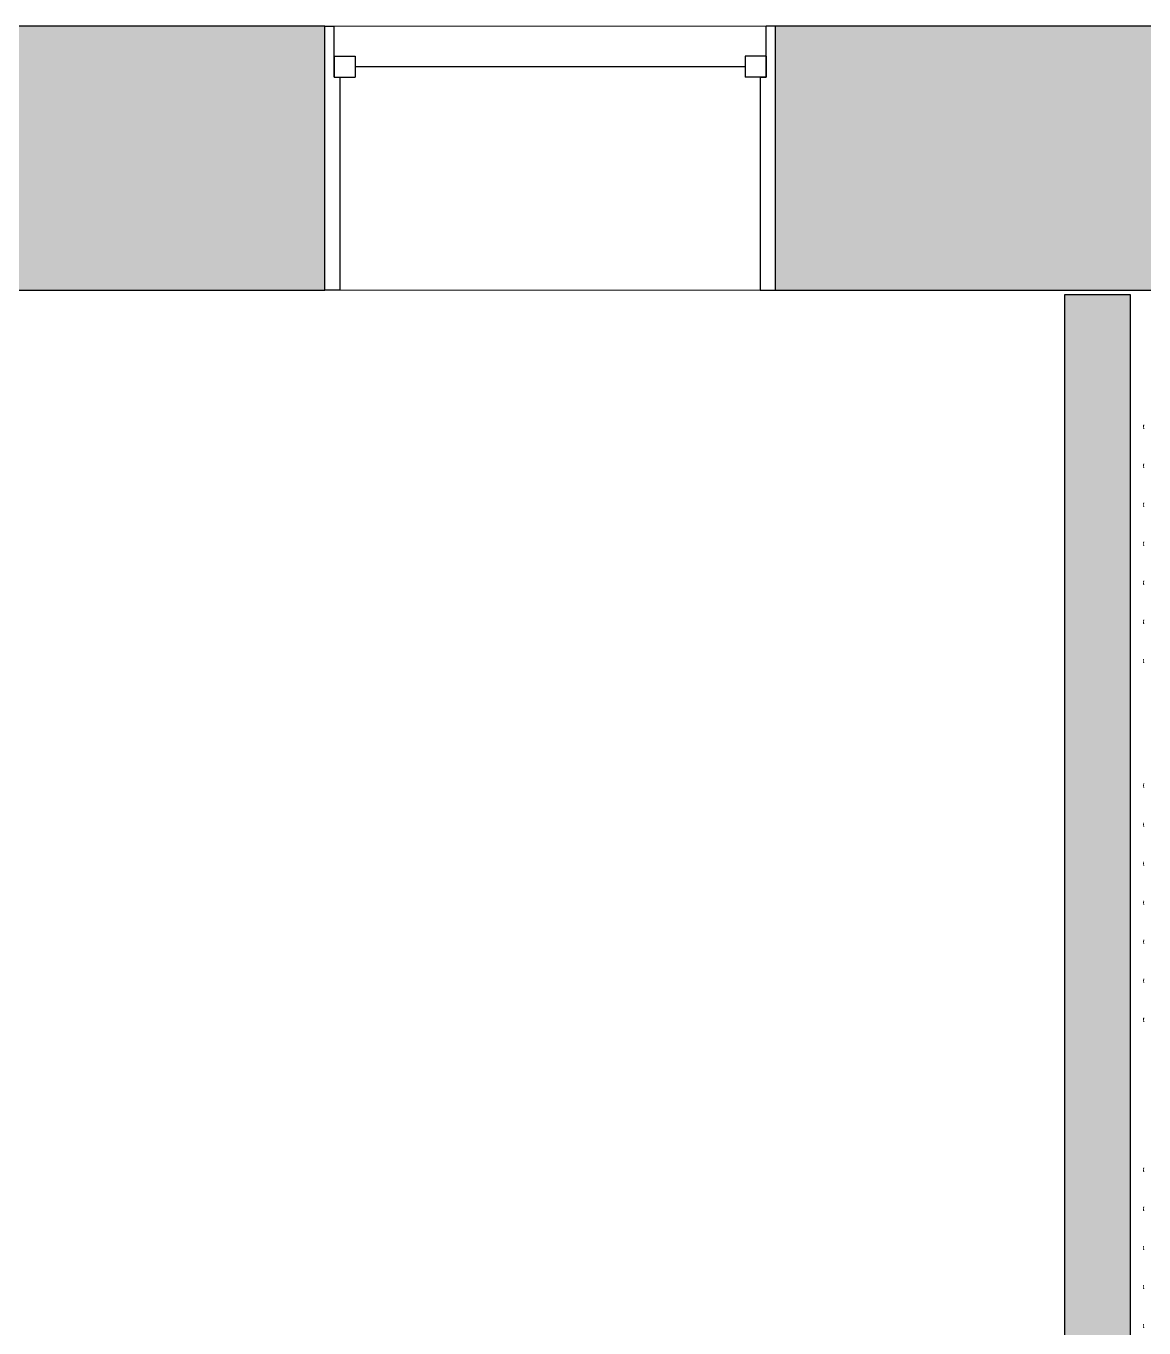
# Model space of a CAD drawing. Header units: inches. Extents: x -1176 to 1507, y -2527 to 978.
# Drawn here: x 1006.2 to 1099.4, y 480.6 to 589 of the extents above; entities that cross this region are included whole.
import ezdxf

# ---------------------------------------------------------------- set-up
doc = ezdxf.new("R2010")
doc.units = ezdxf.units.IN
doc.header["$MEASUREMENT"] = 0
doc.linetypes.add('Demolished', pattern=[0.1875, 0.125, -0.0625])
for name, color, linetype, lineweight in [('A-GENM', 13, 'Continuous', 18), ('A-GLAZ', 151, 'Continuous', 18), ('A-WALL', 113, 'Continuous', 18), ('A-WALL-PATT', 111, 'Continuous', 18), ('I-WALL', 2, 'Continuous', 18)]:
    doc.layers.add(name, color=color, linetype=linetype, lineweight=lineweight)

# ---------------------------------------------------------------- blocks, each defined once
blk = doc.blocks.new('Double Hung - side window 4_ X 6_ 3_ H-6086068-3rd Floor Demo')
at = {"layer": 'A-GLAZ', "color": 8, "lineweight": 30}
for p, q in [((-18.75, 11), (-18, 11)), ((-18, 6.75), (-18, 11)), ((18, 6.75), (18, 11)), ((18.75, 11), (18, 11)), ((-18, 8.5), (-18, 6.75)), ((-18, 8.5), (-16.25, 8.5)), ((-16.25, 8.5), (-16.25, 6.75)), ((-16.25, 7.625), (16.25, 7.625)), ((16.25, 8.5), (16.25, 6.75)), ((18, 8.5), (16.25, 8.5)), ((18, 8.5), (18, 6.75)), ((-18, 6.75), (-16.25, 6.75)), ((-18, 6.75), (-17.5, 6.75)), ((-17.5, -11), (-17.5, 6.75)), ((18, 6.75), (16.25, 6.75)), ((17.5, 6.75), (18, 6.75)), ((17.5, 6.75), (17.5, -11)), ((-17.5, -11), (-18.75, -11)), ((17.5, -11), (18.75, -11))]:
    blk.add_line(p, q, dxfattribs=at)
blk = doc.blocks.new('Cast_Iron_Radiator_8182 - Cast_Iron_Radiator_8182-V17-3rd Floor Demo')
at = {"layer": 'A-GENM', "lineweight": 9}
for p, q in [((-5.75, 4.93), (-5.79, 4.93)), ((-5.71, 4.93), (-5.75, 4.93)), ((-2.5, 4.93), (-2.54, 4.93)), ((-2.46, 4.93), (-2.5, 4.93)), ((0.75, 4.93), (0.71, 4.93)), ((0.79, 4.93), (0.75, 4.93)), ((4, 4.93), (3.96, 4.93)), ((4.04, 4.93), (4, 4.93)), ((7.25, 4.93), (7.21, 4.93)), ((7.29, 4.93), (7.25, 4.93)), ((10.5, 4.93), (10.46, 4.93)), ((10.54, 4.93), (10.5, 4.93)), ((13.75, 4.93), (13.71, 4.93)), ((13.79, 4.93), (13.75, 4.93))]:
    blk.add_line(p, q, dxfattribs=at)
at = {"layer": 'A-GENM', "lineweight": 9, "flags": 128}
for points in [[(-5.91, 4.89), (-5.9, 4.89), (-5.9, 4.9), (-5.89, 4.9), (-5.88, 4.9)], [(-5.87, 4.91), (-5.87, 4.92), (-5.86, 4.92), (-5.85, 4.92), (-5.84, 4.92), (-5.84, 4.93)], [(-5.66, 4.93), (-5.65, 4.92), (-5.65, 4.92), (-5.64, 4.92), (-5.63, 4.91), (-5.63, 4.91)], [(-5.61, 4.9), (-5.61, 4.9), (-5.6, 4.9), (-5.6, 4.89), (-5.59, 4.89)], [(-2.66, 4.89), (-2.65, 4.89), (-2.65, 4.9), (-2.64, 4.9), (-2.63, 4.9)], [(-2.62, 4.91), (-2.62, 4.92), (-2.61, 4.92), (-2.6, 4.92), (-2.59, 4.92), (-2.59, 4.93)], [(-2.41, 4.93), (-2.4, 4.92), (-2.4, 4.92), (-2.39, 4.92), (-2.38, 4.91), (-2.38, 4.91)], [(-2.36, 4.9), (-2.36, 4.9), (-2.35, 4.9), (-2.35, 4.89), (-2.34, 4.89)], [(0.59, 4.89), (0.6, 4.89), (0.6, 4.9), (0.61, 4.9), (0.62, 4.9)], [(0.63, 4.91), (0.63, 4.92), (0.64, 4.92), (0.65, 4.92), (0.66, 4.92), (0.66, 4.93)], [(0.84, 4.93), (0.85, 4.92), (0.85, 4.92), (0.86, 4.92), (0.87, 4.91), (0.87, 4.91)], [(0.89, 4.9), (0.89, 4.9), (0.9, 4.9), (0.9, 4.89), (0.91, 4.89)], [(3.84, 4.89), (3.85, 4.89), (3.85, 4.9), (3.86, 4.9), (3.87, 4.9)], [(3.88, 4.91), (3.88, 4.92), (3.89, 4.92), (3.9, 4.92), (3.91, 4.92), (3.91, 4.93)], [(4.09, 4.93), (4.1, 4.92), (4.1, 4.92), (4.11, 4.92), (4.12, 4.91), (4.12, 4.91)], [(4.14, 4.9), (4.14, 4.9), (4.15, 4.9), (4.15, 4.89), (4.16, 4.89)], [(7.09, 4.89), (7.1, 4.89), (7.1, 4.9), (7.11, 4.9), (7.12, 4.9)], [(7.13, 4.91), (7.13, 4.92), (7.14, 4.92), (7.15, 4.92), (7.16, 4.92), (7.16, 4.93)], [(7.34, 4.93), (7.35, 4.92), (7.35, 4.92), (7.36, 4.92), (7.37, 4.91), (7.37, 4.91)], [(7.39, 4.9), (7.39, 4.9), (7.4, 4.9), (7.4, 4.89), (7.41, 4.89)], [(10.34, 4.89), (10.35, 4.89), (10.35, 4.9), (10.36, 4.9), (10.37, 4.9)], [(10.38, 4.91), (10.38, 4.92), (10.39, 4.92), (10.4, 4.92), (10.41, 4.92), (10.41, 4.93)], [(10.59, 4.93), (10.6, 4.92), (10.6, 4.92), (10.61, 4.92), (10.62, 4.91), (10.62, 4.91)], [(10.64, 4.9), (10.64, 4.9), (10.65, 4.9), (10.65, 4.89), (10.66, 4.89)], [(13.59, 4.89), (13.6, 4.89), (13.6, 4.9), (13.61, 4.9), (13.62, 4.9)], [(13.63, 4.91), (13.63, 4.92), (13.64, 4.92), (13.65, 4.92), (13.66, 4.92), (13.66, 4.93)], [(13.84, 4.93), (13.85, 4.92), (13.85, 4.92), (13.86, 4.92), (13.87, 4.91), (13.87, 4.91)], [(13.89, 4.9), (13.89, 4.9), (13.9, 4.9), (13.9, 4.89), (13.91, 4.89)]]:
    blk.add_lwpolyline(points, dxfattribs=at)
blk = doc.blocks.new('Cast_Iron_Radiator_8182 - Cast_Iron_Radiator_8182-V18-3rd Floor Demo')
at = {"layer": 'A-GENM', "lineweight": 9}
for p, q in [((-5.75, 4.93), (-5.79, 4.93)), ((-5.71, 4.93), (-5.75, 4.93)), ((-2.5, 4.93), (-2.54, 4.93)), ((-2.46, 4.93), (-2.5, 4.93)), ((0.75, 4.93), (0.71, 4.93)), ((0.79, 4.93), (0.75, 4.93)), ((4, 4.93), (3.96, 4.93)), ((4.04, 4.93), (4, 4.93)), ((7.25, 4.93), (7.21, 4.93)), ((7.29, 4.93), (7.25, 4.93)), ((10.5, 4.93), (10.46, 4.93)), ((10.54, 4.93), (10.5, 4.93)), ((13.75, 4.93), (13.71, 4.93)), ((13.79, 4.93), (13.75, 4.93))]:
    blk.add_line(p, q, dxfattribs=at)
at = {"layer": 'A-GENM', "lineweight": 9, "flags": 128}
for points in [[(-5.91, 4.89), (-5.9, 4.89), (-5.9, 4.9), (-5.89, 4.9), (-5.88, 4.9)], [(-5.87, 4.91), (-5.87, 4.92), (-5.86, 4.92), (-5.85, 4.92), (-5.84, 4.92), (-5.84, 4.93)], [(-5.66, 4.93), (-5.65, 4.92), (-5.65, 4.92), (-5.64, 4.92), (-5.63, 4.91), (-5.63, 4.91)], [(-5.61, 4.9), (-5.61, 4.9), (-5.6, 4.9), (-5.6, 4.89), (-5.59, 4.89)], [(-2.66, 4.89), (-2.65, 4.89), (-2.65, 4.9), (-2.64, 4.9), (-2.63, 4.9)], [(-2.62, 4.91), (-2.62, 4.92), (-2.61, 4.92), (-2.6, 4.92), (-2.59, 4.92), (-2.59, 4.93)], [(-2.41, 4.93), (-2.4, 4.92), (-2.4, 4.92), (-2.39, 4.92), (-2.38, 4.91), (-2.38, 4.91)], [(-2.36, 4.9), (-2.36, 4.9), (-2.35, 4.9), (-2.35, 4.89), (-2.34, 4.89)], [(0.59, 4.89), (0.6, 4.89), (0.6, 4.9), (0.61, 4.9), (0.62, 4.9)], [(0.63, 4.91), (0.63, 4.92), (0.64, 4.92), (0.65, 4.92), (0.66, 4.92), (0.66, 4.93)], [(0.84, 4.93), (0.85, 4.92), (0.85, 4.92), (0.86, 4.92), (0.87, 4.91), (0.87, 4.91)], [(0.89, 4.9), (0.89, 4.9), (0.9, 4.9), (0.9, 4.89), (0.91, 4.89)], [(3.84, 4.89), (3.85, 4.89), (3.85, 4.9), (3.86, 4.9), (3.87, 4.9)], [(3.88, 4.91), (3.88, 4.92), (3.89, 4.92), (3.9, 4.92), (3.91, 4.92), (3.91, 4.93)], [(4.09, 4.93), (4.1, 4.92), (4.1, 4.92), (4.11, 4.92), (4.12, 4.91), (4.12, 4.91)], [(4.14, 4.9), (4.14, 4.9), (4.15, 4.9), (4.15, 4.89), (4.16, 4.89)], [(7.09, 4.89), (7.1, 4.89), (7.1, 4.9), (7.11, 4.9), (7.12, 4.9)], [(7.13, 4.91), (7.13, 4.92), (7.14, 4.92), (7.15, 4.92), (7.16, 4.92), (7.16, 4.93)], [(7.34, 4.93), (7.35, 4.92), (7.35, 4.92), (7.36, 4.92), (7.37, 4.91), (7.37, 4.91)], [(7.39, 4.9), (7.39, 4.9), (7.4, 4.9), (7.4, 4.89), (7.41, 4.89)], [(10.34, 4.89), (10.35, 4.89), (10.35, 4.9), (10.36, 4.9), (10.37, 4.9)], [(10.38, 4.91), (10.38, 4.92), (10.39, 4.92), (10.4, 4.92), (10.41, 4.92), (10.41, 4.93)], [(10.59, 4.93), (10.6, 4.92), (10.6, 4.92), (10.61, 4.92), (10.62, 4.91), (10.62, 4.91)], [(10.64, 4.9), (10.64, 4.9), (10.65, 4.9), (10.65, 4.89), (10.66, 4.89)], [(13.59, 4.89), (13.6, 4.89), (13.6, 4.9), (13.61, 4.9), (13.62, 4.9)], [(13.63, 4.91), (13.63, 4.92), (13.64, 4.92), (13.65, 4.92), (13.66, 4.92), (13.66, 4.93)], [(13.84, 4.93), (13.85, 4.92), (13.85, 4.92), (13.86, 4.92), (13.87, 4.91), (13.87, 4.91)], [(13.89, 4.9), (13.89, 4.9), (13.9, 4.9), (13.9, 4.89), (13.91, 4.89)]]:
    blk.add_lwpolyline(points, dxfattribs=at)
blk = doc.blocks.new('Cast_Iron_Radiator_8182 - Cast_Iron_Radiator_8182-V19-3rd Floor Demo')
at = {"layer": 'A-GENM', "color": 7, "linetype": 'Demolished', "lineweight": 9}
for p, q in [((0.75, 4.93), (0.71, 4.93)), ((0.79, 4.93), (0.75, 4.93)), ((4, 4.93), (3.96, 4.93)), ((4.04, 4.93), (4, 4.93)), ((7.25, 4.93), (7.21, 4.93)), ((7.29, 4.93), (7.25, 4.93)), ((10.5, 4.93), (10.46, 4.93)), ((10.54, 4.93), (10.5, 4.93)), ((13.75, 4.93), (13.71, 4.93)), ((13.79, 4.93), (13.75, 4.93))]:
    blk.add_line(p, q, dxfattribs=at)
at = {"layer": 'A-GENM', "color": 7, "linetype": 'Demolished', "lineweight": 9, "flags": 128}
for points in [[(0.59, 4.89), (0.6, 4.89), (0.6, 4.9), (0.61, 4.9), (0.62, 4.9)], [(0.63, 4.91), (0.63, 4.92), (0.64, 4.92), (0.65, 4.92), (0.66, 4.92), (0.66, 4.93)], [(0.84, 4.93), (0.85, 4.92), (0.85, 4.92), (0.86, 4.92), (0.87, 4.91), (0.87, 4.91)], [(0.89, 4.9), (0.89, 4.9), (0.9, 4.9), (0.9, 4.89), (0.91, 4.89)], [(3.84, 4.89), (3.85, 4.89), (3.85, 4.9), (3.86, 4.9), (3.87, 4.9)], [(3.88, 4.91), (3.88, 4.92), (3.89, 4.92), (3.9, 4.92), (3.91, 4.92), (3.91, 4.93)], [(4.09, 4.93), (4.1, 4.92), (4.1, 4.92), (4.11, 4.92), (4.12, 4.91), (4.12, 4.91)], [(4.14, 4.9), (4.14, 4.9), (4.15, 4.9), (4.15, 4.89), (4.16, 4.89)], [(7.09, 4.89), (7.1, 4.89), (7.1, 4.9), (7.11, 4.9), (7.12, 4.9)], [(7.13, 4.91), (7.13, 4.92), (7.14, 4.92), (7.15, 4.92), (7.16, 4.92), (7.16, 4.93)], [(7.34, 4.93), (7.35, 4.92), (7.35, 4.92), (7.36, 4.92), (7.37, 4.91), (7.37, 4.91)], [(7.39, 4.9), (7.39, 4.9), (7.4, 4.9), (7.4, 4.89), (7.41, 4.89)], [(10.34, 4.89), (10.35, 4.89), (10.35, 4.9), (10.36, 4.9), (10.37, 4.9)], [(10.38, 4.91), (10.38, 4.92), (10.39, 4.92), (10.4, 4.92), (10.41, 4.92), (10.41, 4.93)], [(10.59, 4.93), (10.6, 4.92), (10.6, 4.92), (10.61, 4.92), (10.62, 4.91), (10.62, 4.91)], [(10.64, 4.9), (10.64, 4.9), (10.65, 4.9), (10.65, 4.89), (10.66, 4.89)], [(13.59, 4.89), (13.6, 4.89), (13.6, 4.9), (13.61, 4.9), (13.62, 4.9)], [(13.63, 4.91), (13.63, 4.92), (13.64, 4.92), (13.65, 4.92), (13.66, 4.92), (13.66, 4.93)], [(13.84, 4.93), (13.85, 4.92), (13.85, 4.92), (13.86, 4.92), (13.87, 4.91), (13.87, 4.91)], [(13.89, 4.9), (13.89, 4.9), (13.9, 4.9), (13.9, 4.89), (13.91, 4.89)]]:
    blk.add_lwpolyline(points, dxfattribs=at)

msp = doc.modelspace()

# ---------------------------------------------------------------- hatches: boundary and pattern name
at = {"layer": 'A-WALL-PATT', "lineweight": 9}
h = msp.add_hatch(color=7, dxfattribs=at)
h.paths.add_polyline_path([(1202.2, 567.01), (1211.24, 567.01), (1211.24, 589.01), (1167.7, 589.01), (1167.7, 567.01), (1179.07, 567.01)], flags=0)
h.paths.add_polyline_path([(1130.2, 567.01), (1130.2, 589.01), (1068.64, 589.01), (1068.64, 567.01), (1109.69, 567.01)], flags=0)
h.paths.add_polyline_path([(1031.14, 567.01), (1031.14, 589.01), (977.59, 589.01), (977.59, 567.01)], flags=0)
h.paths.add_polyline_path([(940.09, 567.01), (940.09, 589.01), (874.54, 589.01), (874.54, 567.01), (912.15, 567.01)], flags=0)
h.paths.add_polyline_path([(837.04, 567.01), (837.04, 589.01), (783.49, 589.01), (783.49, 567.01)], flags=0)
h.paths.add_polyline_path([(745.99, 567.01), (745.99, 589.01), (682.43, 589.01), (682.43, 567.01)], flags=0)
h.paths.add_polyline_path([(644.93, 567.01), (644.93, 589.01), (576.53, 589.01), (576.53, 567.01), (606.02, 567.01)], flags=0)
h.paths.add_polyline_path([(539.03, 567.01), (539.03, 589.01), (480.78, 589.01), (480.78, 567.01), (531.54, 567.01)], flags=0)
h = msp.add_hatch(color=7, dxfattribs=at)
h.paths.add_polyline_path([(1092.74, 113.89), (1098.24, 113.89), (1098.24, 359.01), (1092.74, 359.01), (1092.74, 126.58)], flags=0)
h.paths.add_polyline_path([(1092.74, 400.01), (1098.24, 400.01), (1098.24, 566.64), (1092.74, 566.64), (1092.74, 428.36)], flags=0)

# ---------------------------------------------------------------- linework, layer by layer
at = {"layer": 'A-WALL', "color": 8, "lineweight": 30}
for p, q in [((1031.14, 589.01), (977.59, 589.01)), ((1031.14, 567.01), (1031.14, 589.01)), ((1130.2, 589.01), (1068.64, 589.01)), ((1068.64, 589.01), (1068.64, 567.01)), ((977.59, 567.01), (1031.14, 567.01)), ((1068.64, 567.01), (1130.2, 567.01))]:
    msp.add_line(p, q, dxfattribs=at)
at = {"layer": 'A-WALL', "lineweight": 9}
for p, q in [((1031.14, 589.01), (1068.64, 589.01)), ((1068.64, 567.01), (1031.14, 567.01))]:
    msp.add_line(p, q, dxfattribs=at)
at = {"layer": 'I-WALL', "color": 8, "lineweight": 30}
for p, q in [((1092.74, 566.64), (1092.74, 400.01)), ((1098.24, 566.64), (1092.74, 566.64)), ((1098.24, 400.01), (1098.24, 566.64))]:
    msp.add_line(p, q, dxfattribs=at)

# ---------------------------------------------------------------- block references
at = {"layer": 'A-GENM', "lineweight": 9, "rotation": 89.9999999999999}
for name, p in [('Cast_Iron_Radiator_8182 - Cast_Iron_Radiator_8182-V17-3rd Floor Demo', (1104.24, 541.89)), ('Cast_Iron_Radiator_8182 - Cast_Iron_Radiator_8182-V18-3rd Floor Demo', (1104.24, 512.01))]:
    msp.add_blockref(name, p, dxfattribs=at)
at = {"layer": 'A-GENM', "color": 7, "linetype": 'Demolished', "lineweight": 9, "rotation": 89.9999999999999}
msp.add_blockref('Cast_Iron_Radiator_8182 - Cast_Iron_Radiator_8182-V19-3rd Floor Demo', (1104.24, 480.01), dxfattribs=at)
at = {"layer": 'A-GLAZ'}
msp.add_blockref('Double Hung - side window 4_ X 6_ 3_ H-6086068-3rd Floor Demo', (1049.89, 578.01), dxfattribs=at)

doc.saveas('drawing.dxf')
